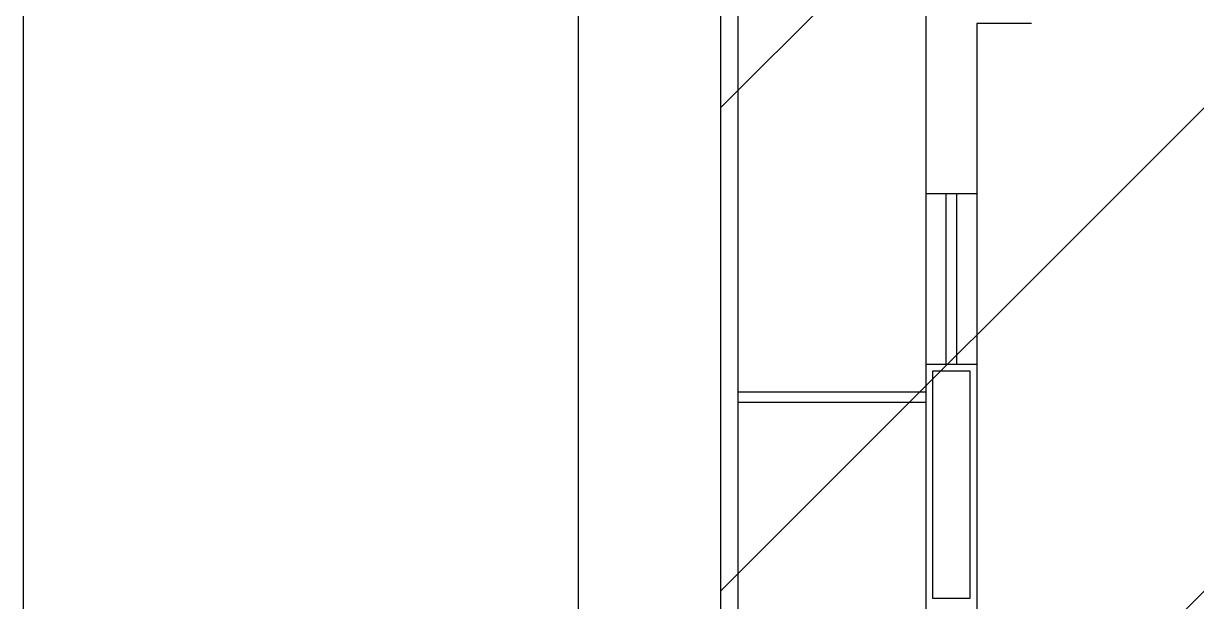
# Model space of a CAD drawing. Header units: millimetres. Extents: x 732 to 1037, y 127 to 299.
# Drawn here: x 731.593 to 735.025, y 280.887 to 282.578 of the extents above; entities that cross this region are included whole.
import ezdxf

# ---------------------------------------------------------------- set-up
doc = ezdxf.new("R2010")
doc.units = ezdxf.units.MM
doc.layers.add('I-ARQ', color=8, linetype='Continuous')

# ---------------------------------------------------------------- blocks, each defined once
blk = doc.blocks.new('A$C4CA24491')
at = {"color": 2}
blk.add_lwpolyline([(12.75, 19.1503), (0, 19.1503), (0, 0.0003), (12.75, 0.0003)], close=True, dxfattribs=at)
at = {"layer": 'I-ARQ', "color": 2}
for p, q in [((0, 8.0036), (11.0419, 19.0455)), ((0, 6.5894), (12.4561, 19.0455)), ((0, 5.1752), (12.75, 17.9252))]:
    blk.add_line(p, q, dxfattribs=at)

msp = doc.modelspace()

# ---------------------------------------------------------------- linework, layer by layer
at = {"layer": 'I-ARQ'}
for p, q in [((731.5928, 271.9847), (731.5928, 295.7847)), ((733.216, 295.2725), (733.216, 272.5325)), ((733.6326, 293.4775), (733.6326, 274.3275)), ((733.6326, 293.4775), (733.6326, 274.3275)), ((733.6326, 293.4775), (733.6326, 274.3275)), ((733.6826, 293.4775), (733.6826, 274.3275)), ((733.6826, 293.4775), (733.6826, 274.3275)), ((733.6826, 293.4775), (733.6826, 274.3275)), ((734.2326, 283.8025), (734.2326, 279.165)), ((734.3826, 282.5775), (734.3826, 279.8765)), ((734.5426, 282.5775), (734.3826, 282.5775)), ((734.2326, 282.0802), (734.3826, 282.0802)), ((734.2926, 281.5802), (734.2926, 282.0802)), ((734.3226, 282.0802), (734.3226, 281.5802)), ((734.3826, 281.5802), (734.2326, 281.5802)), ((734.3626, 281.5602), (734.2526, 281.5602)), ((734.2526, 281.5602), (734.2526, 280.8965)), ((734.3626, 280.8965), (734.3626, 281.5602)), ((734.2326, 281.4988), (733.6826, 281.4988)), ((734.2326, 281.4988), (733.6826, 281.4988)), ((734.2326, 281.4988), (733.6826, 281.4988)), ((734.2326, 281.4688), (733.6826, 281.4688)), ((734.2326, 281.4688), (733.6826, 281.4688)), ((734.2326, 281.4688), (733.6826, 281.4688)), ((734.2526, 280.8965), (734.3626, 280.8965))]:
    msp.add_line(p, q, dxfattribs=at)

# ---------------------------------------------------------------- block references
msp.add_blockref('A$C4CA24491', (733.6326, 274.3273))

doc.saveas('drawing.dxf')
